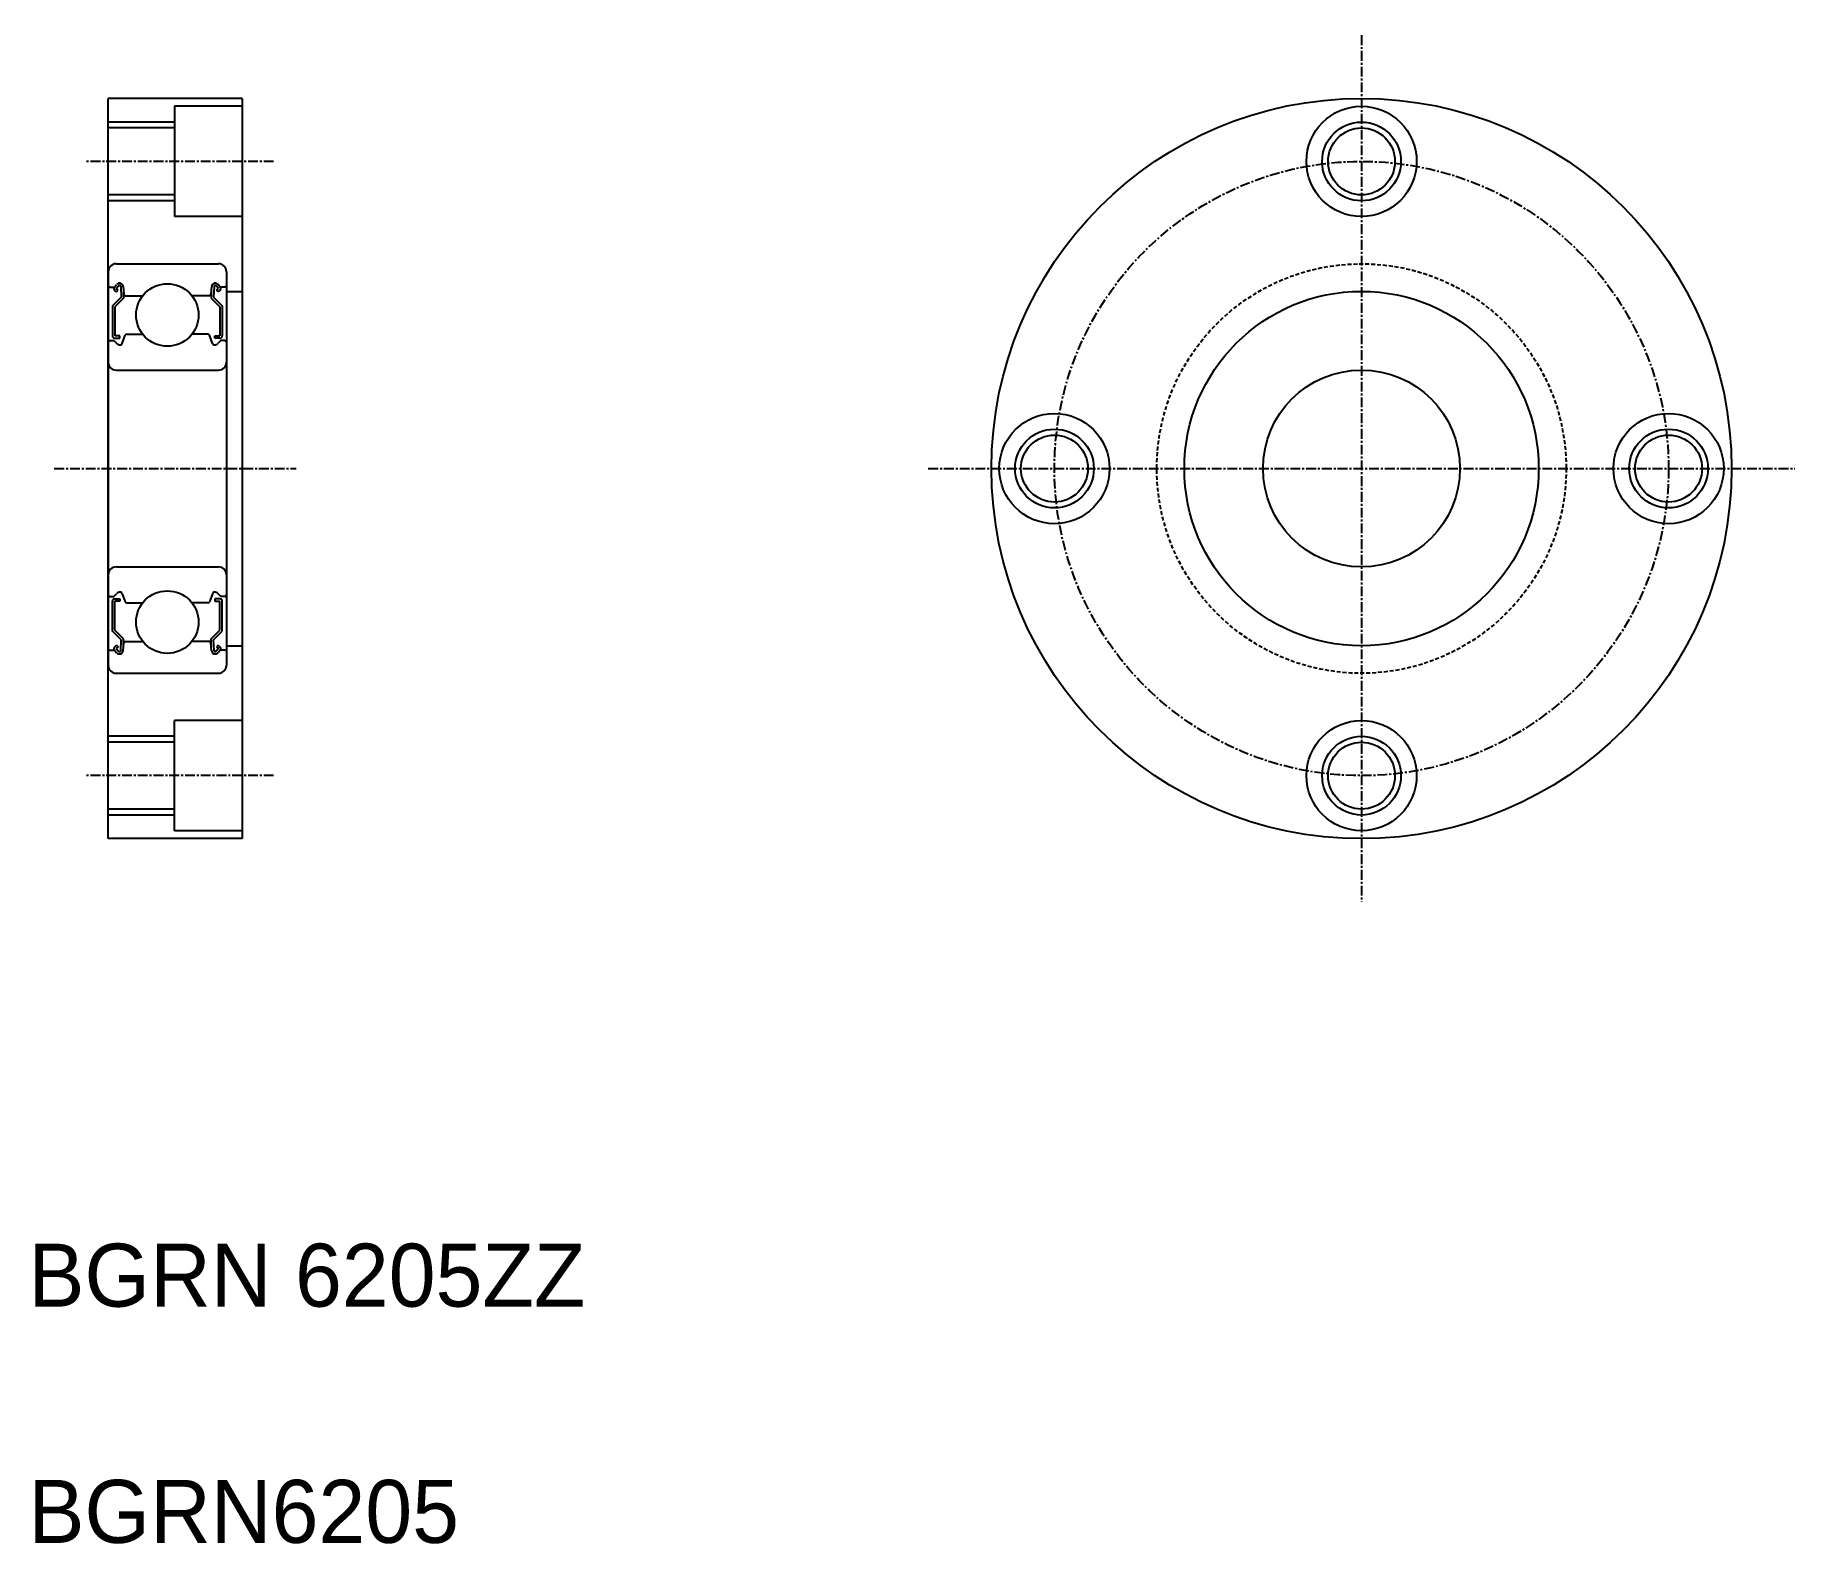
# Model space of a CAD drawing. Extents: x 257 to 481, y 109 to 300.
import ezdxf

# ---------------------------------------------------------------- set-up
doc = ezdxf.new("R2010")
doc.units = 0
doc.linetypes.add('CENTER', pattern=[2, 1.25, -0.25, 0.25, -0.25])
doc.linetypes.add('DASHED', pattern=[0.75, 0.5, -0.25])
doc.layers.get('0').update_dxf_attribs({"linetype": 'CONTINUOUS'})
doc.layers.add('CENTER', color=1, linetype='CENTER')

msp = doc.modelspace()

# ---------------------------------------------------------------- linework, layer by layer
for p, q in [((266.47, 198.44), (266.47, 292.44)), ((283.47, 292.44), (266.47, 292.44)), ((274.87, 291.44), (274.87, 277.44)), ((283.47, 291.44), (274.87, 291.44)), ((274.97, 292.44), (274.97, 292.44)), ((279.22, 292.44), (279.22, 292.44)), ((283.47, 292.44), (283.47, 198.44)), ((274.87, 288.69), (266.47, 288.69)), ((274.87, 280.19), (266.47, 280.19)), ((283.47, 277.44), (274.87, 277.44)), ((266.47, 270.44), (266.47, 220.44)), ((267.47, 271.44), (280.47, 271.44)), ((281.47, 270.44), (281.47, 220.44)), ((266.67, 268.49), (267.25, 268.49)), ((267.25, 268.49), (267.53, 268.82)), ((267.48, 268.3), (267.76, 268.63)), ((267.71, 268.1), (267.48, 268.3)), ((268.05, 268.54), (268.1, 267.19)), ((268.34, 268.57), (268.43, 267.57)), ((279.6, 268.57), (279.51, 267.57)), ((279.9, 268.54), (279.84, 267.19)), ((280.46, 268.3), (280.18, 268.63)), ((280.23, 268.1), (280.46, 268.3)), ((280.69, 268.49), (280.41, 268.82)), ((281.27, 268.49), (280.69, 268.49)), ((268.1, 267.19), (267, 266.09)), ((267, 266.09), (267, 262.29)), ((267.52, 267.87), (267.29, 268.07)), ((268.4, 267.07), (267.3, 265.97)), ((267.3, 265.97), (267.3, 262.29)), ((267.52, 267.87), (267.71, 268.1)), ((268.4, 267.92), (268.4, 267.07)), ((268.63, 267.39), (270.85, 267.39)), ((279.31, 267.39), (277.09, 267.39)), ((279.54, 267.92), (279.54, 267.07)), ((279.54, 267.07), (280.64, 265.97)), ((279.84, 267.19), (280.94, 266.09)), ((280.43, 267.87), (280.23, 268.1)), ((280.43, 267.87), (280.65, 268.07)), ((280.64, 265.97), (280.64, 262.29)), ((280.94, 266.09), (280.94, 262.29)), ((281.47, 267.94), (283.47, 267.94)), ((266.67, 261.69), (267.17, 261.69)), ((267.17, 261.69), (267.55, 261.31)), ((267.92, 262.29), (267.3, 262.29)), ((267.3, 261.99), (267.92, 261.99)), ((267.92, 261.99), (267.92, 262.29)), ((268.25, 261.34), (268.62, 262.36)), ((268.81, 262.49), (270.85, 262.49)), ((279.13, 262.49), (277.09, 262.49)), ((279.69, 261.34), (279.32, 262.36)), ((280.02, 261.99), (280.02, 262.29)), ((280.02, 262.29), (280.64, 262.29)), ((280.64, 261.99), (280.02, 261.99)), ((280.77, 261.69), (280.4, 261.31)), ((281.27, 261.69), (280.77, 261.69)), ((267.47, 257.94), (280.47, 257.94)), ((267.47, 232.94), (280.47, 232.94)), ((266.67, 229.19), (267.17, 229.19)), ((267, 224.78), (267, 228.59)), ((267.17, 229.19), (267.55, 229.56)), ((267.3, 228.89), (267.92, 228.89)), ((267.3, 224.91), (267.3, 228.59)), ((267.92, 228.59), (267.3, 228.59)), ((267.92, 228.89), (267.92, 228.59)), ((268.25, 229.54), (268.62, 228.52)), ((268.81, 228.39), (270.85, 228.39)), ((279.13, 228.39), (277.09, 228.39)), ((279.69, 229.54), (279.32, 228.52)), ((280.02, 228.89), (280.02, 228.59)), ((280.64, 228.89), (280.02, 228.89)), ((280.02, 228.59), (280.64, 228.59)), ((280.77, 229.19), (280.4, 229.56)), ((280.64, 224.91), (280.64, 228.59)), ((281.27, 229.19), (280.77, 229.19)), ((280.94, 224.78), (280.94, 228.59)), ((268.1, 223.68), (267, 224.78)), ((268.4, 223.81), (267.3, 224.91)), ((268.05, 222.34), (268.1, 223.68)), ((268.4, 222.96), (268.4, 223.81)), ((268.63, 223.49), (270.85, 223.49)), ((279.31, 223.49), (277.09, 223.49)), ((279.54, 223.81), (280.64, 224.91)), ((279.54, 222.96), (279.54, 223.81)), ((279.84, 223.68), (280.94, 224.78)), ((279.9, 222.34), (279.84, 223.68)), ((266.67, 222.39), (267.25, 222.39)), ((267.25, 222.39), (267.53, 222.05)), ((267.52, 223.01), (267.29, 222.81)), ((267.71, 222.78), (267.48, 222.58)), ((267.48, 222.58), (267.76, 222.25)), ((267.52, 223.01), (267.71, 222.78)), ((268.34, 222.31), (268.43, 223.31)), ((279.6, 222.31), (279.51, 223.31)), ((280.46, 222.58), (280.18, 222.25)), ((280.43, 223.01), (280.23, 222.78)), ((280.23, 222.78), (280.46, 222.58)), ((280.69, 222.39), (280.41, 222.05)), ((280.43, 223.01), (280.65, 222.81)), ((281.27, 222.39), (280.69, 222.39)), ((281.47, 222.94), (283.47, 222.94)), ((267.47, 219.44), (280.47, 219.44)), ((271.02, 219.44), (271.02, 219.44)), ((273.97, 219.44), (273.97, 219.44)), ((274.87, 199.44), (274.87, 213.44)), ((283.47, 213.44), (274.87, 213.44)), ((274.87, 210.69), (266.47, 210.69)), ((274.87, 202.19), (266.47, 202.19)), ((283.47, 199.44), (274.87, 199.44)), ((283.47, 198.44), (266.47, 198.44))]:
    msp.add_line(p, q)
at = {"color": 3}
for p, q in [((274.87, 289.44), (266.47, 289.44)), ((274.87, 279.44), (266.47, 279.44)), ((274.87, 211.44), (266.47, 211.44)), ((274.87, 201.44), (266.47, 201.44))]:
    msp.add_line(p, q, dxfattribs=at)
for centre, radius in [((425.64, 245.44), 47), ((425.64, 284.44), 7), ((425.64, 284.44), 4.25), ((273.97, 264.94), 3.97), ((425.64, 245.44), 22.5), ((425.64, 245.44), 12.5), ((386.64, 245.44), 7), ((464.64, 245.44), 7), ((386.64, 245.44), 4.25), ((464.64, 245.44), 4.25), ((273.97, 225.94), 3.97), ((425.64, 206.44), 7), ((425.64, 206.44), 4.25)]:
    msp.add_circle(centre, radius)
for centre in [(425.64, 284.44), (386.64, 245.44), (464.64, 245.44), (425.64, 206.44)]:
    msp.add_circle(centre, 5, dxfattribs=at)
at = {"color": 3, "linetype": 'DASHED'}
msp.add_circle((425.64, 245.44), 26, dxfattribs=at)
for centre, radius, start, end in [((267.47, 270.44), 1, 90, 180), ((280.47, 270.44), 1, 0, 90), ((266.67, 268.69), 0.2, 180, 270), ((267.48, 268.3), 0.3, 139.9105, 229.9992), ((267.89, 268.53), 0.46, 4.9869, 139.9105), ((267.89, 268.53), 0.16, 2.3754, 139.9946), ((280.06, 268.53), 0.46, 40.0895, 175.0131), ((280.06, 268.53), 0.16, 40.0054, 177.6246), ((280.46, 268.3), 0.3, 310.0008, 40.0895), ((281.27, 268.69), 0.2, 270, 0), ((268.63, 267.59), 0.2, 184.9869, 270), ((279.31, 267.59), 0.2, 270, 355.0131), ((266.67, 261.49), 0.2, 90, 180), ((267.3, 262.29), 0.3, 180, 270), ((268.81, 262.29), 0.2, 90, 160.0304), ((279.13, 262.29), 0.2, 19.9696, 90), ((280.64, 262.29), 0.3, 270, 0), ((281.27, 261.49), 0.2, 0, 90), ((267.97, 261.74), 0.6, 225.0023, 272.8279), ((267.97, 261.44), 0.3, 265.4914, 340.0304), ((279.97, 261.44), 0.3, 199.9696, 274.5086), ((279.97, 261.74), 0.6, 267.1721, 314.9977), ((267.47, 258.94), 1, 180, 270), ((280.47, 258.94), 1, 270, 0), ((267.47, 231.94), 1, 90, 180), ((280.47, 231.94), 1, 0, 90), ((266.67, 229.39), 0.2, 180, 270), ((267.3, 228.59), 0.3, 90, 180), ((267.97, 229.14), 0.6, 87.1721, 134.9977), ((267.97, 229.44), 0.3, 19.9696, 94.5086), ((268.81, 228.59), 0.2, 199.9696, 270), ((279.13, 228.59), 0.2, 270, 340.0304), ((279.97, 229.44), 0.3, 85.4914, 160.0304), ((279.97, 229.14), 0.6, 45.0023, 92.8279), ((280.64, 228.59), 0.3, 0, 90), ((281.27, 229.39), 0.2, 270, 0), ((268.63, 223.29), 0.2, 90, 175.0131), ((279.31, 223.29), 0.2, 4.9869, 90), ((266.67, 222.19), 0.2, 90, 180), ((267.48, 222.58), 0.3, 130.0008, 220.0895), ((267.89, 222.35), 0.46, 220.0895, 355.0131), ((267.89, 222.35), 0.16, 220.0054, 357.6246), ((280.06, 222.35), 0.46, 184.9869, 319.9105), ((280.06, 222.35), 0.16, 182.3754, 319.9946), ((280.46, 222.58), 0.3, 319.9105, 49.9992), ((281.27, 222.19), 0.2, 0, 90), ((267.47, 220.44), 1, 180, 270), ((280.47, 220.44), 1, 270, 0)]:
    msp.add_arc(centre, radius, start, end)
at = {"layer": 'CENTER', "color": 1, "linetype": 'CENTER'}
for p, q in [((425.64, 300.47), (425.64, 190.41)), ((287.47, 284.44), (263.47, 284.44)), ((259.61, 245.44), (290.33, 245.44)), ((370.61, 245.44), (480.67, 245.44)), ((287.47, 206.44), (263.47, 206.44))]:
    msp.add_line(p, q, dxfattribs=at)
msp.add_circle((425.64, 245.44), 39, dxfattribs=at)

# ---------------------------------------------------------------- texts
for s, p in [('BGRN 6205ZZ', (256.31, 139.01)), ('BGRN6205', (256.31, 109.01))]:
    msp.add_text(s, height=8).set_placement(p)

doc.saveas('drawing.dxf')
